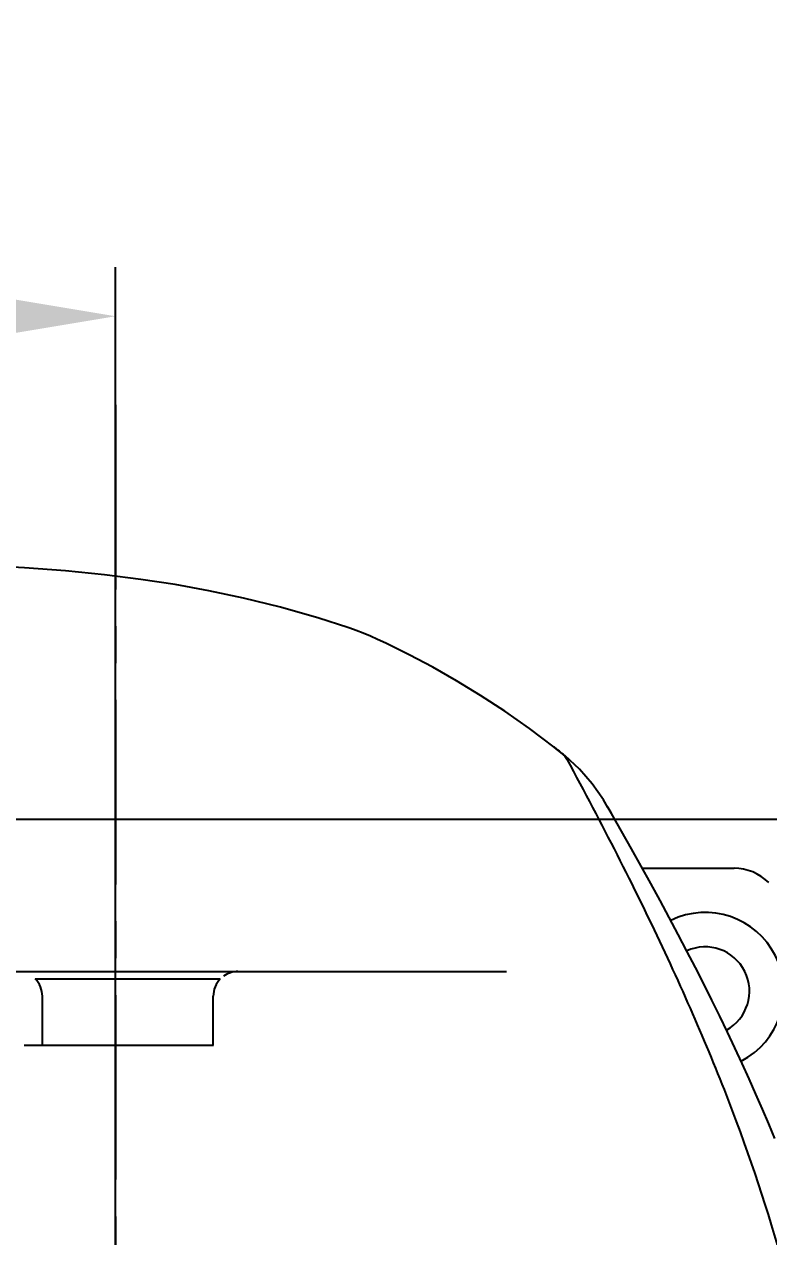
# Model space of a CAD drawing. Header units: millimetres. Extents: x 5828 to 6704, y 123 to 421.
# Drawn here: x 6420.64 to 6428.22, y 183.05 to 195.38 of the extents above; entities that cross this region are included whole.
import ezdxf

# ---------------------------------------------------------------- set-up
doc = ezdxf.new("R2010")
doc.units = ezdxf.units.MM
doc.linetypes.add('CENTER', pattern=[0.6, 0.375, -0.075, 0.075, -0.075])
doc.layers.add('DIM', color=7, linetype='Continuous')
doc.layers.add('外形图', color=7, linetype='Continuous')
doc.styles.add('微软雅黑', font='msyh.ttc', dxfattribs={"height": 2.1})
doc.dimstyles.new('尺寸标注_1_20比例', dxfattribs={"dimtxt": 2.1, "dimasz": 1.7, "dimexe": 0.5, "dimexo": 0.4, "dimgap": 0.5, "dimtad": 1, "dimdec": 1, "dimlfac": 20, "dimdsep": 46, "dimtxsty": '微软雅黑', "dimcen": 0.09, "dimadec": 0, "dimazin": 0, "dimtp": 0.01, "dimtm": 0.01, "dimtfac": 1, "dimtdec": 1, "dimtofl": 0, "dimtmove": 0, "dimatfit": 3, "dimfxl": 1, "dimtolj": 1, "dimarcsym": 0})

# ---------------------------------------------------------------- blocks, each defined once
blk = doc.blocks.new('*D1553')
at = {"layer": 'Defpoints', "color": 0}
for p in [(6415.071, 192.407), (6415.071, 181.295), (6421.571, 179.545)]:
    blk.add_point(p, dxfattribs=at)
at = {"layer": 'DIM', "color": 0, "linetype": 'ByBlock', "lineweight": -2, "ltscale": 20}
for p, q in [((6415.071, 181.695), (6415.071, 192.907)), ((6421.571, 179.945), (6421.571, 192.907)), ((6419.871, 192.407), (6416.771, 192.407))]:
    blk.add_line(p, q, dxfattribs=at)
at = {"layer": 'DIM', "color": 0}
for points in [[(6416.771, 192.69), (6416.771, 192.124), (6415.071, 192.407)], [(6419.871, 192.124), (6419.871, 192.69), (6421.571, 192.407)]]:
    blk.add_solid(points, dxfattribs=at)
at = {"layer": 'DIM', "color": 0, "insert": (6418.321, 193.998), "char_height": 2.1, "attachment_point": 5, "style": '微软雅黑'}
blk.add_mtext('\\A1;130', dxfattribs=at)
blk = doc.blocks.new('*D1554')
at = {"layer": 'Defpoints', "color": 0}
for p in [(6419.321, 187.295), (6419.321, 171.795), (6439.078, 171.795)]:
    blk.add_point(p, dxfattribs=at)
at = {"layer": 'DIM', "color": 0, "linetype": 'ByBlock', "lineweight": -2, "ltscale": 20}
for p, q in [((6419.721, 187.295), (6439.578, 187.295)), ((6439.078, 185.595), (6439.078, 173.495)), ((6419.721, 171.795), (6439.578, 171.795))]:
    blk.add_line(p, q, dxfattribs=at)
at = {"layer": 'DIM', "color": 0}
for points in [[(6439.361, 185.595), (6438.794, 185.595), (6439.078, 187.295)], [(6438.794, 173.495), (6439.361, 173.495), (6439.078, 171.795)]]:
    blk.add_solid(points, dxfattribs=at)
at = {"layer": 'DIM', "color": 0, "insert": (6437.487, 179.545), "char_height": 2.1, "attachment_point": 5, "rotation": 90, "style": '微软雅黑'}
blk.add_mtext('\\A1;310', dxfattribs=at)

msp = doc.modelspace()

# ---------------------------------------------------------------- linework, layer by layer
at = {"layer": '外形图', "linetype": 'CENTER', "ltscale": 5}
msp.add_line((6421.5708, 191.5055), (6421.5708, 166.5856), dxfattribs=at)
at = {"layer": '外形图', "linetype": 'Continuous'}
for p, q in [((6424.32, 189.0824), (6424.2366, 189.1216)), ((6424.5584, 188.9648), (6424.32, 189.0824)), ((6426.0298, 188.0292), (6426.0586, 188.0066)), ((6426.1233, 187.955), (6426.0324, 188.0272)), ((6426.1446, 187.9375), (6426.1195, 187.958)), ((6426.1196, 187.9579), (6426.1233, 187.9549)), ((6426.292, 187.8009), (6426.1446, 187.9375)), ((6426.931, 186.7951), (6427.8637, 186.7951)), ((6419.0545, 185.7451), (6425.5501, 185.7451)), ((6420.7537, 185.6701), (6422.6374, 185.6701)), ((6420.8272, 184.9951), (6420.8272, 185.4951)), ((6422.5655, 184.9951), (6422.5655, 185.4951)), ((6420.6428, 184.9951), (6422.567, 184.9951))]:
    msp.add_line(p, q, dxfattribs=at)
for points in [[(6423.9341, 189.2427), (6423.6389, 189.3381), (6423.2494, 189.4493), (6422.8751, 189.5416), (6422.521, 189.6168), (6422.1796, 189.6786), (6421.8306, 189.7318), (6421.458, 189.7783), (6421.0618, 189.8173), (6420.6454, 189.8483), (6420.2121, 189.8712), (6419.7597, 189.887), (6419.2893, 189.8964), (6418.805, 189.9001), (6418.3189, 189.8989), (6417.844, 189.894), (6417.389, 189.8864), (6416.9529, 189.877)], [(6424.238, 189.121), (6424.1643, 189.1541), (6424.09, 189.185), (6424.0192, 189.2124), (6423.9544, 189.2357), (6423.9333, 189.243)], [(6426.0324, 188.0272), (6425.7818, 188.2165), (6425.5323, 188.3915), (6425.2856, 188.5524), (6425.0418, 188.7004), (6424.7994, 188.8376), (6424.5584, 188.9648)], [(6426.5813, 187.414), (6426.5358, 187.4895), (6426.4218, 187.6517), (6426.292, 187.8009)], [(6428.2792, 184.0476), (6428.2171, 184.1961), (6428.1527, 184.3466), (6428.086, 184.4991), (6428.0171, 184.6535), (6427.9458, 184.8098), (6427.8722, 184.968), (6427.7964, 185.1279), (6427.7183, 185.2896), (6427.638, 185.453), (6427.5555, 185.618), (6427.4708, 185.7847), (6427.3841, 185.9529), (6427.2952, 186.1226), (6427.2042, 186.2939), (6427.1113, 186.4665), (6427.0163, 186.6406), (6426.9195, 186.8161), (6426.8207, 186.9929), (6426.7201, 187.1711), (6426.6177, 187.3505), (6426.5812, 187.4141)]]:
    msp.add_lwpolyline(points, dxfattribs=at)
for centre, radius, start, end in [((6421.0095, 181.6228), 8.1392, 51.15595, 51.65875), ((6427.8637, 186.2951), 0.5, 45, 90), ((6427.5708, 185.5451), 0.8, 297.09161, 116.00913), ((6427.5708, 185.5451), 0.45, 298.54925, 114.60805), ((6422.817, 185.4951), 0.25, 90, 126)]:
    msp.add_arc(centre, radius, start, end, dxfattribs=at)
for points in [[(6426.1144, 187.9621), (6426.1212, 187.9566), (6426.1337, 187.945), (6426.1502, 187.9252), (6426.1592, 187.9109), (6426.1633, 187.9034)], [(6426.1633, 187.9034), (6426.5195, 187.2437), (6427.1689, 185.9727), (6427.9244, 184.2029), (6428.4492, 182.5426), (6428.7447, 180.9823), (6428.803, 180.0126), (6428.803, 179.5451)], [(6420.8272, 185.4951), (6420.8272, 185.5583), (6420.7985, 185.6254), (6420.7537, 185.6701)], [(6422.6374, 185.6701), (6422.5932, 185.6251), (6422.5655, 185.5581), (6422.5655, 185.4951)]]:
    msp.add_open_spline(points, degree=3, dxfattribs=at)

# ---------------------------------------------------------------- dimensions: what is measured, and where the dimension line sits
at = {"layer": 'DIM', "linetype": 'ByBlock', "ltscale": 20}
dim = msp.add_linear_dim(base=(6415.0708, 192.4071), p1=(6421.5708, 179.5451), p2=(6415.0708, 181.2951), dimstyle='尺寸标注_1_20比例', dxfattribs=at)
dim.commit()
dim.dimension.update_dxf_attribs({"geometry": '*D1553', "text_midpoint": (6418.3208, 193.9978)})
dim = msp.add_linear_dim(base=(6439.0777, 171.7951), p1=(6419.3208, 187.2951), p2=(6419.3208, 171.7951), angle=90, dimstyle='尺寸标注_1_20比例', dxfattribs=at)
dim.commit()
dim.dimension.update_dxf_attribs({"geometry": '*D1554', "text_midpoint": (6437.487, 179.5451)})

doc.saveas('drawing.dxf')
